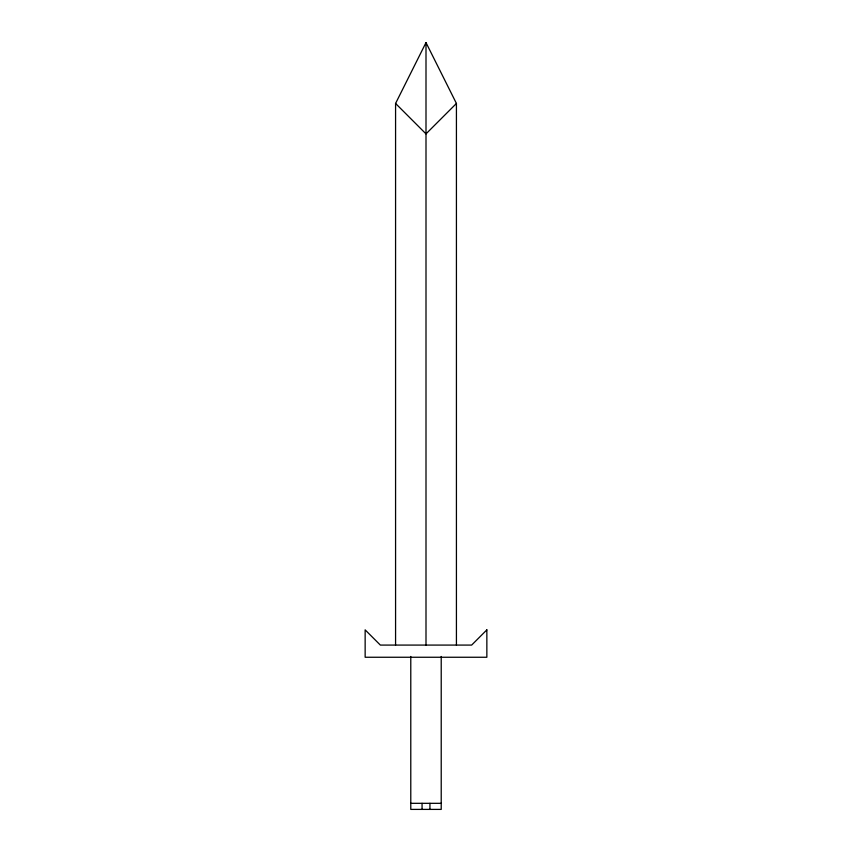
<?xml version="1.0" encoding="UTF-8"?>
<svg xmlns="http://www.w3.org/2000/svg" width="852" height="852" viewBox="0 0 852 852"><rect width="100%" height="100%" fill="white"/><g stroke="black" fill="none" stroke-linecap="round" stroke-linejoin="round"><path stroke-width="1.28" d="M395.573 645.081L395.573 103.454L426 42.6L456.427 103.454L456.427 645.081M456.427 103.454L426 133.881L395.573 103.454M410.781 803.319L441.219 803.319M441.219 656.466L441.219 809.4L410.781 809.4L410.781 656.466M429.94 803.319L429.94 809.4M426 42.6L426 645.081M422.06 803.319L422.06 809.4M486.854 629.873L471.646 645.081L380.354 645.081L365.146 629.873L365.146 657.254L486.854 657.254L486.854 629.873"/></g></svg>
